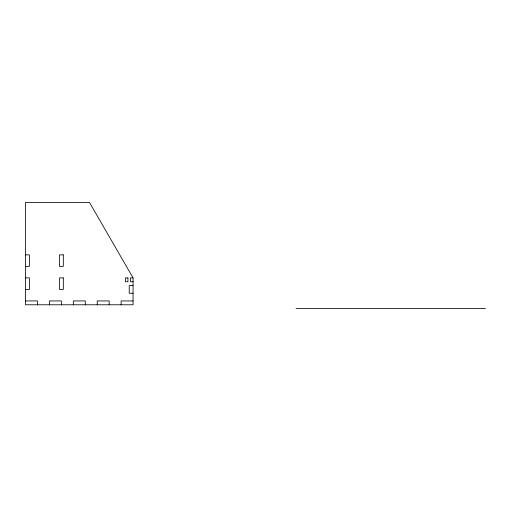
<?xml version="1.0" encoding="UTF-8"?>
<svg xmlns="http://www.w3.org/2000/svg" width="511" height="511" viewBox="0 0 511 511"><rect width="100%" height="100%" fill="white"/><g stroke="black" fill="none" stroke-linecap="round" stroke-linejoin="round"><path stroke-width="0.77" d="M25.55 254.861L29.389 254.861L29.389 266.378L25.55 266.378M25.55 277.901L29.389 277.901L29.389 289.418L25.55 289.418M133.064 277.901L89.463 202.382L25.55 202.382L25.55 304.78L133.064 304.78L133.064 277.901L130.503 277.901L130.503 281.74L133.064 281.74M133.064 285.579L129.226 285.579L129.226 293.257L133.064 293.257M25.55 300.934L37.495 300.934L37.495 304.78M133.064 300.934L121.12 300.934L121.12 304.78M296.022 308.618L485.45 308.618M109.169 304.78L109.169 300.934L97.224 300.934L97.224 304.78M85.28 304.78L85.28 300.934L73.335 300.934L73.335 304.78M61.39 304.78L61.39 300.934L49.439 300.934L49.439 304.78M63.307 254.861L59.468 254.861L59.468 266.378L63.307 266.378L63.307 254.861M63.307 277.901L59.468 277.901L59.468 289.418L63.307 289.418L63.307 277.901M127.942 277.901L125.387 277.901L125.387 281.74L127.942 281.74L127.942 277.901"/></g></svg>
